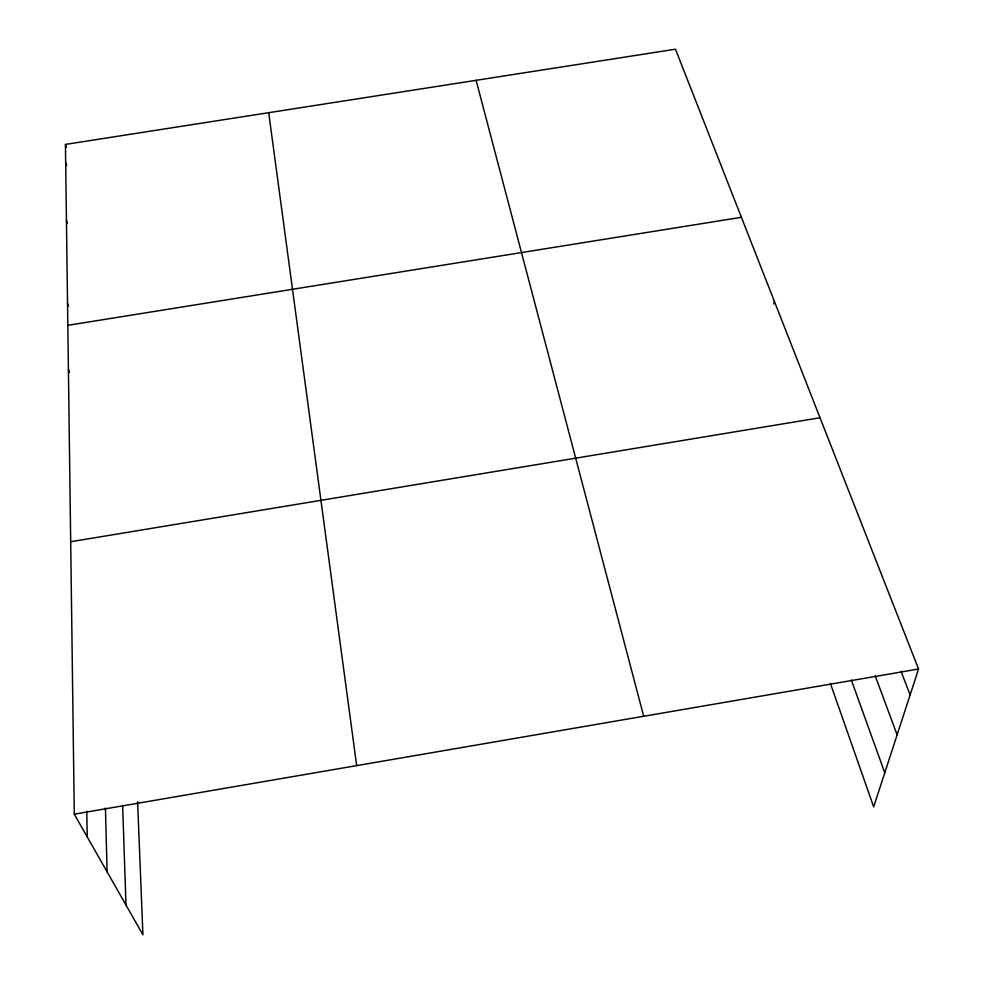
<?xml version="1.0" encoding="UTF-8"?>
<svg xmlns="http://www.w3.org/2000/svg" width="984" height="984" viewBox="0 0 984 984"><rect width="100%" height="100%" fill="white"/><g stroke="black" fill="none" stroke-linecap="round" stroke-linejoin="round"><path stroke-width="1.48" d="M773.879 304.093L774.285 301.141M137.6 801.8L142.926 934.8L74.292 814.174L65.436 144.414L675.479 49.2L918.564 669.009L873.669 806.88L830.41 683.437M74.292 814.174L918.564 669.009M70.688 541.741L820.016 417.745M67.822 325.323L741.407 217.304M901.036 671.297L910.126 694.95M68.413 369.48L69.483 372.272M875.17 675.75L897.125 734.851M67.527 303.355L68.573 306.172M851.344 680.03L884.776 772.784M66.432 220.355L67.429 223.208M65.67 162.79L66.641 165.669M65.436 144.414L66.383 147.305M476.108 80.319L643.696 716.266M268.706 112.693L356.675 765.614M122.631 805.306L125.989 905.034M105.436 808.073L107.108 871.861M86.764 811.283L87.232 836.917"/></g></svg>
